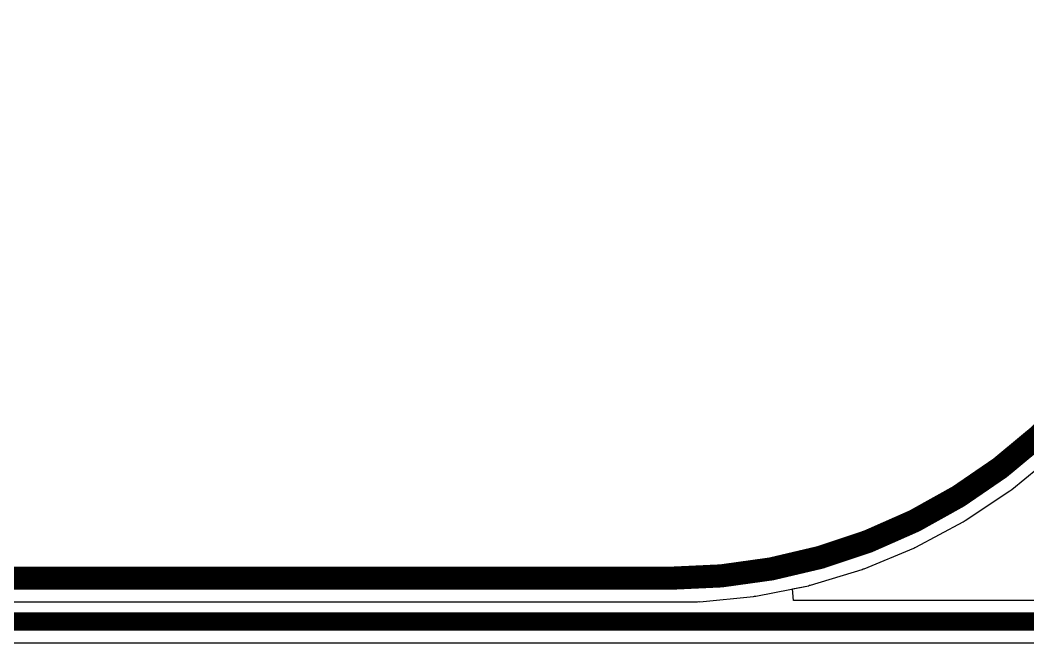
# Model space of a CAD drawing. Header units: inches. Extents: x -22 to 5433, y -13 to 5447.
# Drawn here: x 45.42 to 56.48, y 3.3 to 10.13 of the extents above; entities that cross this region are included whole.
import ezdxf

# ---------------------------------------------------------------- set-up
doc = ezdxf.new("R2010")
doc.units = ezdxf.units.IN
for name, color, linetype in [('Board_outline', 216, 'Continuous'), ('Bottom Layer', 5, 'Continuous'), ('Dimensions', 6, 'Continuous'), ('Ground', 16, 'Continuous'), ('Multi-Layer', 9, 'Continuous'), ('Power', 76, 'Continuous'), ('Top Layer', 1, 'Continuous')]:
    doc.layers.add(name, color=color, linetype=linetype)

msp = doc.modelspace()

# ---------------------------------------------------------------- linework, layer by layer
at = {"layer": 'Board_outline'}
for points in [[(58.561, 10.007, 0.254, 0.254, -0.414214), (52.561, 4.007, 0.254, 0.254, 0)], [(41.584, 4.007, 0.254, 0.254, 0), (52.561, 4.007, 0.254, 0.254, 0)]]:
    msp.add_lwpolyline(points, format="xyseb", dxfattribs=at)
msp.add_lwpolyline([(52.497, 4.007, 0.127, 0.127, 1), (52.624, 4.007, 0.127, 0.127, 1)], format="xyseb", close=True, dxfattribs=at)
msp.add_lwpolyline([(52.497, 4.007, 0.127, 0.127, 1), (52.624, 4.007, 0.127, 0.127, 1)], format="xyseb", close=True, dxfattribs=at)
at = {"layer": 'Bottom Layer'}
for p, q in [((56.303, 4.981), (56.759, 5.355)), ((56.292, 4.975), (56.303, 4.981)), ((55.793, 4.639), (56.283, 4.966)), ((56.283, 4.966), (56.292, 4.975)), ((55.251, 4.348), (55.771, 4.626)), ((55.771, 4.626), (55.781, 4.634)), ((55.781, 4.634), (55.793, 4.639)), ((54.684, 4.111), (55.228, 4.337)), ((55.228, 4.337), (55.239, 4.344)), ((55.239, 4.344), (55.251, 4.348)), ((54.095, 3.932), (54.66, 4.103)), ((54.66, 4.103), (54.671, 4.109)), ((54.671, 4.109), (54.684, 4.111)), ((53.493, 3.81), (54.071, 3.925)), ((54.071, 3.925), (54.083, 3.93)), ((54.083, 3.93), (54.095, 3.932)), ((52.881, 3.749), (53.467, 3.807)), ((53.467, 3.807), (53.48, 3.81)), ((53.48, 3.81), (53.493, 3.81)), ((41.63, 3.748), (52.855, 3.748)), ((52.855, 3.748), (52.868, 3.75)), ((52.868, 3.75), (52.881, 3.749))]:
    msp.add_line(p, q, dxfattribs=at)
at = {"layer": 'Dimensions'}
for p, q in [((56.595, 5.556), (56.139, 5.182)), ((56.139, 5.182), (55.649, 4.854)), ((55.649, 4.854), (55.129, 4.576)), ((55.129, 4.576), (54.584, 4.35)), ((54.584, 4.35), (54.02, 4.179)), ((54.02, 4.179), (53.442, 4.064)), ((52.561, 4.007), (41.584, 4.007)), ((52.855, 4.007), (52.561, 4.007)), ((52.561, 4.007), (52.561, 4.007)), ((53.442, 4.064), (52.855, 4.007))]:
    msp.add_line(p, q, dxfattribs=at)
at = {"layer": 'Ground'}
for p, q in [((56.303, 4.981), (56.759, 5.355)), ((56.292, 4.975), (56.303, 4.981)), ((55.793, 4.639), (56.283, 4.966)), ((56.283, 4.966), (56.292, 4.975)), ((55.251, 4.348), (55.771, 4.626)), ((55.771, 4.626), (55.781, 4.634)), ((55.781, 4.634), (55.793, 4.639)), ((54.684, 4.111), (55.228, 4.337)), ((55.228, 4.337), (55.239, 4.344)), ((55.239, 4.344), (55.251, 4.348)), ((54.095, 3.932), (54.66, 4.103)), ((54.66, 4.103), (54.671, 4.109)), ((54.671, 4.109), (54.684, 4.111)), ((53.493, 3.81), (54.071, 3.925)), ((54.071, 3.925), (54.083, 3.93)), ((54.083, 3.93), (54.095, 3.932)), ((52.881, 3.749), (53.467, 3.807)), ((53.467, 3.807), (53.48, 3.81)), ((53.48, 3.81), (53.493, 3.81)), ((41.289, 3.748), (52.855, 3.748)), ((52.855, 3.748), (52.868, 3.75)), ((52.868, 3.75), (52.881, 3.749))]:
    msp.add_line(p, q, dxfattribs=at)
at = {"layer": 'Multi-Layer'}
for p, q in [((56.595, 5.556), (56.139, 5.182)), ((56.139, 5.182), (55.649, 4.854)), ((55.649, 4.854), (55.129, 4.576)), ((55.129, 4.576), (54.584, 4.35)), ((54.584, 4.35), (54.02, 4.179)), ((54.02, 4.179), (53.442, 4.064)), ((52.561, 4.007), (41.584, 4.007)), ((52.855, 4.007), (52.561, 4.007)), ((52.561, 4.007), (52.561, 4.007)), ((53.442, 4.064), (52.855, 4.007))]:
    msp.add_line(p, q, dxfattribs=at)
at = {"layer": 'Power'}
for p, q in [((56.303, 4.981), (56.759, 5.355)), ((56.292, 4.975), (56.303, 4.981)), ((55.793, 4.639), (56.283, 4.966)), ((56.283, 4.966), (56.292, 4.975)), ((55.251, 4.348), (55.771, 4.626)), ((55.771, 4.626), (55.781, 4.634)), ((55.781, 4.634), (55.793, 4.639)), ((54.684, 4.111), (55.228, 4.337)), ((55.228, 4.337), (55.239, 4.344)), ((55.239, 4.344), (55.251, 4.348)), ((54.095, 3.932), (54.66, 4.103)), ((54.66, 4.103), (54.671, 4.109)), ((54.671, 4.109), (54.684, 4.111)), ((53.493, 3.81), (54.071, 3.925)), ((54.071, 3.925), (54.083, 3.93)), ((54.083, 3.93), (54.095, 3.932)), ((52.881, 3.749), (53.467, 3.807)), ((53.467, 3.807), (53.48, 3.81)), ((53.48, 3.81), (53.493, 3.81)), ((41.289, 3.748), (52.855, 3.748)), ((52.855, 3.748), (52.868, 3.75)), ((52.868, 3.75), (52.881, 3.749))]:
    msp.add_line(p, q, dxfattribs=at)
at = {"layer": 'Top Layer'}
for p, q in [((56.303, 4.981), (56.759, 5.355)), ((56.292, 4.975), (56.303, 4.981)), ((55.793, 4.639), (56.283, 4.966)), ((56.283, 4.966), (56.292, 4.975)), ((55.251, 4.348), (55.771, 4.626)), ((55.771, 4.626), (55.781, 4.634)), ((55.781, 4.634), (55.793, 4.639)), ((54.684, 4.111), (55.228, 4.337)), ((55.228, 4.337), (55.239, 4.344)), ((55.239, 4.344), (55.251, 4.348)), ((54.095, 3.932), (54.66, 4.103)), ((54.66, 4.103), (54.671, 4.109)), ((54.671, 4.109), (54.684, 4.111)), ((53.896, 3.891), (54.071, 3.925)), ((53.909, 3.764), (53.896, 3.891)), ((54.071, 3.925), (54.083, 3.93)), ((54.083, 3.93), (54.095, 3.932)), ((58.774, 3.764), (53.909, 3.764)), ((41.139, 3.298), (58.871, 3.298))]:
    msp.add_line(p, q, dxfattribs=at)
msp.add_lwpolyline([(37.853, 3.531, 0.203, 0.203, 0), (58.871, 3.531, 0.203, 0.203, 0)], format="xyseb", dxfattribs=at)

doc.saveas('drawing.dxf')
